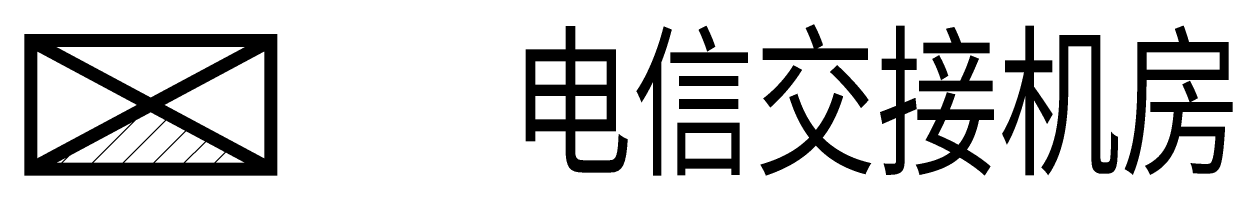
# Model space of a CAD drawing. Header units: millimetres. Extents: x -0.2 to 35.3, y -0.2 to 4.3.
import ezdxf

# ---------------------------------------------------------------- set-up
doc = ezdxf.new("R2010")
doc.units = ezdxf.units.MM
doc.linetypes.add('CONTINOUS', pattern=[0])
doc.layers.add('设施图块', color=7, linetype='Continuous')
doc.styles.add('设施块标注', font='SIMFANG.TTF', dxfattribs={"width": 0.75})

msp = doc.modelspace()

# ---------------------------------------------------------------- hatches: boundary and pattern name
at = {"layer": '设施图块'}
h = msp.add_hatch(dxfattribs=at)
h.set_pattern_fill('ANSI31', color=6, scale=0.2, style=0)
h.set_pattern_definition([(45, (-75027.36464, -25410.38094), (-0.449012806, 0.449012806), [])])
h.paths.add_polyline_path([(7.041, 0), (3.52, 1.887), (0, 0)])

# ---------------------------------------------------------------- linework, layer by layer
at = {"layer": '设施图块', "color": 6, "const_width": 0.384}
msp.add_lwpolyline([(0, 0), (7.041, 0), (7.041, 3.774), (0, 3.774)], close=True, dxfattribs=at)
for points in [[(0, 3.774), (7.041, 0)], [(0, 0), (7.041, 3.774)]]:
    msp.add_lwpolyline(points, dxfattribs=at)

# ---------------------------------------------------------------- texts
at = {"layer": '设施图块', "linetype": 'CONTINOUS', "style": '设施块标注', "width": 0.75}
msp.add_attdef('电信交接机房', (14.07, 0.203), '电信交接机房', height=3.5, dxfattribs=at)

doc.saveas('drawing.dxf')
